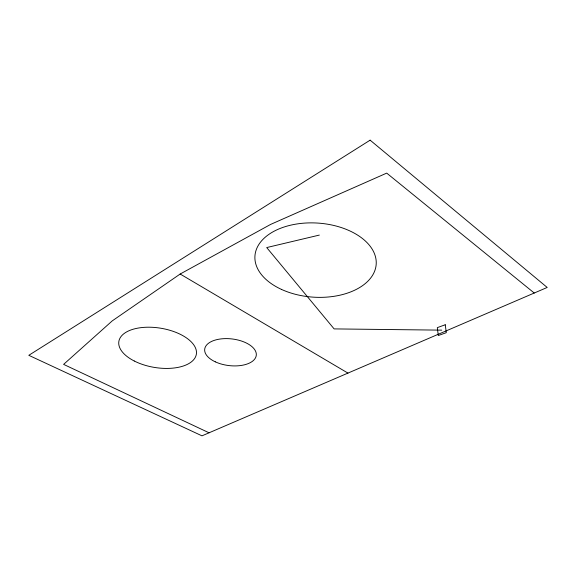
<?xml version="1.0" encoding="UTF-8"?>
<svg xmlns="http://www.w3.org/2000/svg" width="576" height="576" viewBox="0 0 576 576"><rect width="100%" height="100%" fill="white"/><g stroke="black" fill="none" stroke-linecap="round" stroke-linejoin="round"><path stroke-width="0.86" d="M534.24 293.026L386.712 173.117L270.648 224.402L180.166 274.025L112.248 320.882L63.605 364.378L209.059 432.799M319.342 235.087L266.71 247.565L334.123 328.903L441.778 330.149M180.166 274.025L347.954 373.097M370.13 140.162L28.8 355.313L201.982 435.838L547.2 287.453L370.13 140.162M445.248 324.763L437.306 327.636L438.3 335.527L446.299 332.676L445.248 324.763M281.398 289.368A60.761 37.102 3.9 0 0 376.078 265.442A60.761 37.102 3.9 0 0 289.238 225.518A60.761 37.102 3.9 0 0 281.398 289.368M215.302 361.836A25.963 13.399 6.8 0 0 256.176 355.939A25.963 13.399 6.8 0 0 219.989 339.041A25.963 13.399 6.8 0 0 215.302 361.836M134.273 361.008A39.276 19.858 9.4 0 0 196.2 354.967A39.276 19.858 9.4 0 0 142.322 327.506A39.276 19.858 9.4 0 0 134.273 361.008"/></g></svg>
